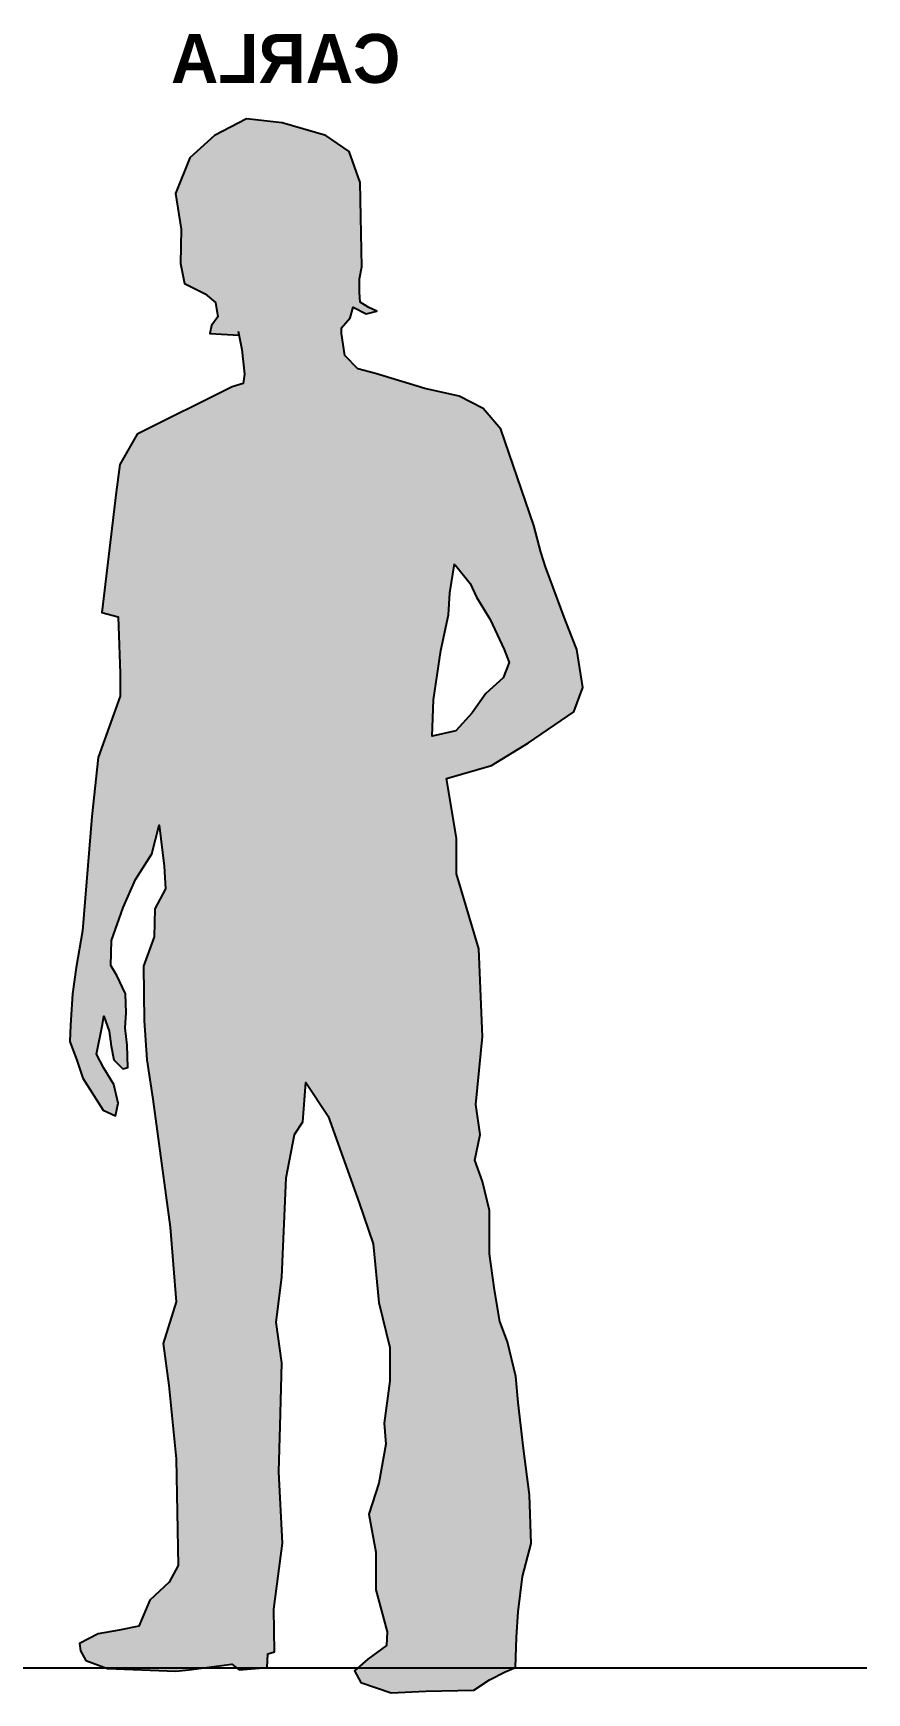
# Model space of a CAD drawing. Header units: metres. Extents: x -6.5 to 29.8, y -1.8 to 5.3.
# Drawn here: x 12.232 to 13.083, y 1.645 to 3.337 of the extents above; entities that cross this region are included whole.
import ezdxf

# ---------------------------------------------------------------- set-up
doc = ezdxf.new("R2010")
doc.units = ezdxf.units.M
doc.layers.get('0').update_dxf_attribs({"true_color": 0x000000})
for name, color, linetype, true_color in [('BANDERA$TEXTO', 5, 'Continuous', 0x0000ff), ('FONDO', 7, 'Continuous', 0x0f132e), ('JUMAN', 252, 'Continuous', 0x696969)]:
    doc.layers.add(name, color=color, linetype=linetype, true_color=true_color)
doc.styles.add('Predeterminado', font='')
doc.styles.get('Predeterminado').set_extended_font_data('Arial')

# ---------------------------------------------------------------- blocks, each defined once
blk = doc.blocks.new('A$C6592664C')
at = {"linetype": 'ByBlock', "lineweight": -2}
h = blk.add_hatch(color=0, dxfattribs=at)
h.paths.add_polyline_path([(0.4137, 1.0043), (0.4631, 1.0184), (0.5038, 1.0434), (0.5538, 1.0775), (0.5637, 1.1043), (0.5568, 1.146), (0.544, 1.1785), (0.5225, 1.2369), (0.5175, 1.2528), (0.5096, 1.2822), (0.4733, 1.3879), (0.4541, 1.4107), (0.4277, 1.4243), (0.3899, 1.4328), (0.3357, 1.4492), (0.3164, 1.4544), (0.3021, 1.4687), (0.2985, 1.4929), (0.2984, 1.4991), (0.308, 1.5101), (0.3111, 1.5219), (0.3255, 1.5145), (0.3374, 1.5175), (0.3286, 1.5215), (0.319, 1.5276), (0.3181, 1.5385), (0.3181, 1.553), (0.3207, 1.5661), (0.3195, 1.621), (0.319, 1.659), (0.3068, 1.6931), (0.2814, 1.7106), (0.2333, 1.7245), (0.194, 1.7289), (0.159, 1.7106), (0.1319, 1.6861), (0.1162, 1.6468), (0.1223, 1.6075), (0.1214, 1.5699), (0.1258, 1.5481), (0.1485, 1.5367), (0.1599, 1.5271), (0.1625, 1.5114), (0.1555, 1.5018), (0.1538, 1.493), (0.1857, 1.4913), (0.1891, 1.4753), (0.1919, 1.4485), (0.1905, 1.4382), (0.1783, 1.4344), (0.0739, 1.3823), (0.0551, 1.349), (0.051, 1.3188), (0.0353, 1.1865), (0.0532, 1.182), (0.0552, 1.1196), (0.0552, 1.0946), (0.0312, 1.0273), (0.0241, 0.9624), (0.0139, 0.8371), (0.0068, 0.7968), (0.0029, 0.7677), (0.0006, 0.7332), (0, 0.7155), (0.008, 0.6938), (0.0142, 0.6751), (0.0365, 0.6399), (0.0503, 0.6337), (0.053, 0.6475), (0.0485, 0.668), (0.0374, 0.6862), (0.0293, 0.7014), (0.036, 0.7339), (0.0374, 0.7433), (0.0432, 0.7268), (0.0454, 0.7103), (0.0485, 0.6951), (0.0583, 0.6853), (0.0637, 0.6867), (0.0628, 0.7112), (0.0606, 0.7303), (0.0619, 0.7468), (0.061, 0.7678), (0.0516, 0.7878), (0.045, 0.799), (0.0458, 0.8265), (0.0585, 0.8626), (0.0722, 0.8932), (0.0902, 0.9215), (0.0981, 0.9529), (0.1036, 0.9081), (0.1052, 0.883), (0.0934, 0.861), (0.0926, 0.8304), (0.0808, 0.7982), (0.0816, 0.7385), (0.0847, 0.6953), (0.091, 0.6521), (0.1103, 0.5115), (0.1167, 0.4293), (0.1024, 0.3835), (0.1088, 0.3377), (0.1167, 0.257), (0.1191, 0.14), (0.1093, 0.1214), (0.0877, 0.1018), (0.0759, 0.0733), (0.0541, 0.0689), (0.0313, 0.0646), (0.0107, 0.0543), (0.0118, 0.0462), (0.0175, 0.0354), (0.0414, 0.0266), (0.1164, 0.0239), (0.1307, 0.0252), (0.1778, 0.0314), (0.186, 0.0252), (0.2167, 0.0279), (0.2174, 0.0429), (0.2249, 0.045), (0.2242, 0.092), (0.2338, 0.1643), (0.2297, 0.2427), (0.231, 0.2931), (0.233, 0.3625), (0.2268, 0.4071), (0.233, 0.4564), (0.2376, 0.5657), (0.2468, 0.6134), (0.2561, 0.6272), (0.2592, 0.6703), (0.2838, 0.6334), (0.3177, 0.538), (0.3331, 0.4933), (0.3393, 0.4287), (0.3516, 0.3794), (0.3516, 0.3425), (0.3454, 0.2963), (0.347, 0.2732), (0.3393, 0.2301), (0.3285, 0.1962), (0.3362, 0.1546), (0.3362, 0.1131), (0.3485, 0.0669), (0.3477, 0.0521), (0.3273, 0.0369), (0.3128, 0.024), (0.3196, 0.0115), (0.353, 0), (0.3912, 0.0019), (0.4438, 0.0029), (0.4609, 0.0143), (0.4781, 0.0229), (0.4896, 0.0277), (0.4906, 0.0611), (0.4925, 0.0888), (0.4972, 0.1279), (0.5068, 0.1641), (0.5049, 0.2176), (0.4982, 0.2682), (0.4925, 0.3187), (0.4899, 0.3475), (0.4809, 0.3855), (0.4723, 0.4079), (0.4666, 0.4426), (0.461, 0.482), (0.461, 0.5298), (0.4535, 0.5617), (0.445, 0.5851), (0.4507, 0.6132), (0.446, 0.6461), (0.4532, 0.721), (0.4493, 0.8172), (0.4249, 0.8995), (0.4249, 0.9388)], flags=0)
h.paths.add_polyline_path([(0.3982, 1.0506), (0.3995, 1.0908), (0.4077, 1.1447), (0.4159, 1.1842), (0.4173, 1.2081), (0.4227, 1.2397), (0.4398, 1.2183), (0.4466, 1.2033), (0.4616, 1.1788), (0.4773, 1.146), (0.4828, 1.1317), (0.476, 1.1147), (0.4569, 1.0976), (0.4418, 1.0765), (0.4241, 1.0567)], flags=0)
at = {"color": 0, "linetype": 'ByBlock', "lineweight": -2}
for points in [[(0.1848, 1.4955), (0.1891, 1.4753), (0.1919, 1.4485), (0.1905, 1.4382), (0.1783, 1.4344), (0.0739, 1.3823), (0.0551, 1.349), (0.051, 1.3188), (0.0353, 1.1865), (0.0532, 1.182), (0.0552, 1.1196), (0.0552, 1.0946), (0.0312, 1.0273), (0.0241, 0.9624), (0.0139, 0.8371), (0.0068, 0.7968), (0.0029, 0.7677), (0.0006, 0.7332), (0, 0.7155), (0.008, 0.6938), (0.0142, 0.6751), (0.0365, 0.6399), (0.0503, 0.6337), (0.053, 0.6475), (0.0485, 0.668), (0.0374, 0.6862), (0.0293, 0.7014), (0.036, 0.7339), (0.0374, 0.7433), (0.0432, 0.7268), (0.0454, 0.7103), (0.0485, 0.6951), (0.0583, 0.6853), (0.0637, 0.6867), (0.0628, 0.7112), (0.0606, 0.7303), (0.0619, 0.7468), (0.061, 0.7678), (0.0516, 0.7878), (0.045, 0.799), (0.0458, 0.8265), (0.0585, 0.8626), (0.0722, 0.8932), (0.0902, 0.9215), (0.0981, 0.9529), (0.1036, 0.9081), (0.1052, 0.883), (0.0934, 0.861), (0.0926, 0.8304), (0.0808, 0.7982), (0.0816, 0.7385), (0.0847, 0.6953), (0.091, 0.6521), (0.1103, 0.5115), (0.1167, 0.4293), (0.1024, 0.3835), (0.1088, 0.3377), (0.1167, 0.257), (0.1191, 0.14), (0.1093, 0.1214), (0.0877, 0.1018), (0.0759, 0.0733), (0.0541, 0.0689), (0.0313, 0.0646), (0.0107, 0.0543), (0.0118, 0.0462), (0.0175, 0.0354), (0.0414, 0.0266), (0.1164, 0.0239), (0.1307, 0.0252), (0.1778, 0.0314), (0.186, 0.0252), (0.2167, 0.0279), (0.2174, 0.0429), (0.2249, 0.045), (0.2242, 0.092), (0.2338, 0.1643), (0.2297, 0.2427), (0.231, 0.2931), (0.233, 0.3625), (0.2268, 0.4071), (0.233, 0.4564), (0.2376, 0.5657), (0.2468, 0.6134), (0.2561, 0.6272), (0.2592, 0.6703), (0.2838, 0.6334), (0.3177, 0.538), (0.3331, 0.4933), (0.3393, 0.4287), (0.3516, 0.3794), (0.3516, 0.3425), (0.3454, 0.2963), (0.347, 0.2732), (0.3393, 0.2301), (0.3285, 0.1962), (0.3362, 0.1546), (0.3362, 0.1131), (0.3485, 0.0669), (0.3477, 0.0521), (0.3273, 0.0369), (0.3128, 0.024), (0.3196, 0.0115), (0.353, 0), (0.3912, 0.0019), (0.4438, 0.0029), (0.4609, 0.0143), (0.4781, 0.0229), (0.4896, 0.0277), (0.4906, 0.0611), (0.4925, 0.0888), (0.4972, 0.1279), (0.5068, 0.1641), (0.5049, 0.2176), (0.4982, 0.2682), (0.4925, 0.3187), (0.4899, 0.3475), (0.4809, 0.3855), (0.4723, 0.4079), (0.4666, 0.4426), (0.461, 0.482), (0.461, 0.5298), (0.4535, 0.5617), (0.445, 0.5851), (0.4507, 0.6132), (0.446, 0.6461), (0.4532, 0.721), (0.4493, 0.8172), (0.4249, 0.8995), (0.4249, 0.9388), (0.4137, 1.0043), (0.4631, 1.0184), (0.5038, 1.0434), (0.5538, 1.0775), (0.5637, 1.1043), (0.5568, 1.146), (0.544, 1.1785), (0.5225, 1.2369), (0.5175, 1.2528), (0.5096, 1.2822), (0.4733, 1.3879), (0.4541, 1.4107), (0.4277, 1.4243), (0.3899, 1.4328), (0.3357, 1.4492), (0.3164, 1.4544), (0.3021, 1.4687), (0.2985, 1.4929), (0.2984, 1.4991), (0.308, 1.5101), (0.3111, 1.5219), (0.3255, 1.5145), (0.3374, 1.5175), (0.3286, 1.5215), (0.319, 1.5276), (0.3181, 1.5385), (0.3181, 1.553), (0.3207, 1.5661), (0.3195, 1.621), (0.319, 1.659), (0.3068, 1.6931), (0.2814, 1.7106), (0.2333, 1.7245), (0.194, 1.7289), (0.159, 1.7106), (0.1319, 1.6861), (0.1162, 1.6468), (0.1223, 1.6075), (0.1214, 1.5699), (0.1258, 1.5481), (0.1485, 1.5367), (0.1599, 1.5271), (0.1625, 1.5114), (0.1555, 1.5018), (0.1538, 1.493), (0.1861, 1.4913)], [(0.4234, 1.2388), (0.4398, 1.2183), (0.4466, 1.2033), (0.4616, 1.1788), (0.4773, 1.146), (0.4828, 1.1317), (0.476, 1.1147), (0.4569, 1.0976), (0.4418, 1.0765), (0.4241, 1.0567), (0.3982, 1.0506), (0.3995, 1.0908), (0.4077, 1.1447), (0.4159, 1.1842), (0.4173, 1.2081), (0.4227, 1.2401)]]:
    blk.add_lwpolyline(points, dxfattribs=at)

msp = doc.modelspace()

# ---------------------------------------------------------------- linework, layer by layer
at = {"layer": 'FONDO'}
msp.add_open_spline([(9.81984, 1.67012), (9.45596, 1.67012), (9.13494, 1.67012), (8.89986, 1.67012), (9.83799, 1.67012), (12.14471, 1.67012), (13.08284, 1.67012)], degree=3, knots=[0, 0, 0, 0, 0.7052362, 0.7052362, 0.7052362, 3.5196178, 3.5196178, 3.5196178, 3.5196178], dxfattribs=at)

# ---------------------------------------------------------------- block references
at = {"layer": 'JUMAN', "xscale": 0.9286130895978377, "yscale": 0.9286130895978377, "zscale": 0.9286130895978377}
msp.add_blockref('A$C6592664C', (12.26983, 1.64462), dxfattribs=at)

# ---------------------------------------------------------------- texts
at = {"layer": 'BANDERA$TEXTO', "extrusion": (0, 0, -1), "insert": (12.48995, 3.33662), "char_height": 0.05, "width": 0.5302198, "attachment_point": 2, "text_direction": (-1, 0, 0), "style": 'Predeterminado'}
msp.add_mtext('{\\fBahnschrift|b1;CARLA}', dxfattribs=at)

doc.saveas('drawing.dxf')
